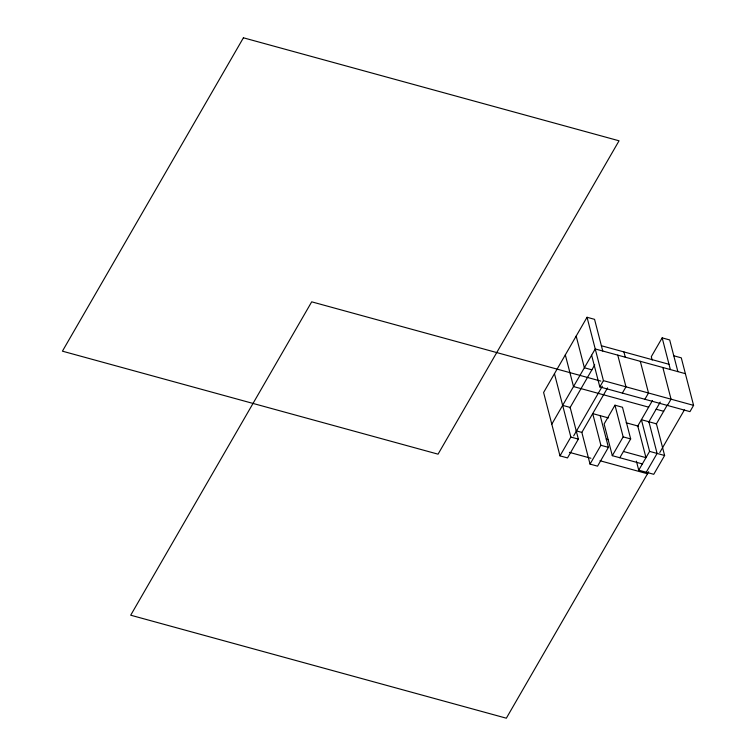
<?xml version="1.0" encoding="UTF-8"?>
<svg xmlns="http://www.w3.org/2000/svg" width="756" height="756" viewBox="0 0 756 756"><rect width="100%" height="100%" fill="white"/><g stroke="black" fill="none" stroke-linecap="round" stroke-linejoin="round"><path stroke-width="1.13" d="M602.749 351.02L594.556 319.334L587.043 317.274L543.602 392.487L559.988 455.859L567.501 457.919L578.359 439.113L570.166 407.427L562.653 405.367M551.795 424.173L595.237 348.96L685.39 373.681M569.873 407.938L594.745 364.874M559.988 455.859L570.846 437.053L554.46 373.681M673.776 355.783L681.288 357.843L693.583 405.367L689.963 411.633L599.81 386.911L603.43 380.646L587.043 317.274M573.653 435.9L602.352 386.221M600.217 415.668L608.41 447.354L597.552 466.159L590.039 464.099L581.846 432.413L607.569 387.875M619.816 457.739L630.674 438.934L622.481 407.257L614.968 405.197L604.11 423.993L612.303 455.679L642.354 463.919M622.349 393.092L625.968 386.826L617.775 355.14M677.877 371.621L669.684 339.935L662.171 337.875L651.303 356.681L652.182 360.073M590.039 464.099L600.897 445.293L592.704 413.608L608.486 417.936M612.303 455.679L623.161 436.873L614.968 405.197M644.887 399.272L648.506 393.007L640.313 361.321M637.402 426.63L652.456 400.557M648.724 422.094L660.262 402.107M656.236 424.154L667.189 405.188M667.425 405.452L671.044 399.187L662.851 367.501M638.735 470.185L649.593 451.389L641.4 419.703L656.425 423.823L664.618 455.499L653.76 474.305L638.735 470.185L636.391 461.132M646.248 472.245L657.106 453.449L648.913 421.763M648.686 471.744L506.34 718.2L130.703 615.204L311.699 301.833L600.822 381.109M659.808 452.475L684.407 409.894M601.379 345.738L668.994 364.279M591.891 369.826L584.379 367.766L576.176 336.08M603.43 380.646L693.583 405.367M648.639 407.163L573.511 386.562L565.318 354.885M656.151 409.223L663.664 411.283M626.138 422.774L638.537 426.176M623.161 436.873L630.674 438.934M576.214 430.863L581.846 432.413M606.265 439.104L608.514 439.727M649.593 451.389L664.618 455.499M570.846 437.053L578.359 439.113M600.897 445.293L608.41 447.354M623.435 451.474L645.974 457.654L637.78 425.968M569.4 452.353L590.908 458.249M599.971 460.735L647.514 473.766M662.171 337.875L670.364 369.561M623.917 351.918L625.288 357.201M591.617 355.225L599.81 386.911M243.413 37.8L62.417 351.171L438.055 454.167L619.051 140.796L243.413 37.8"/></g></svg>
